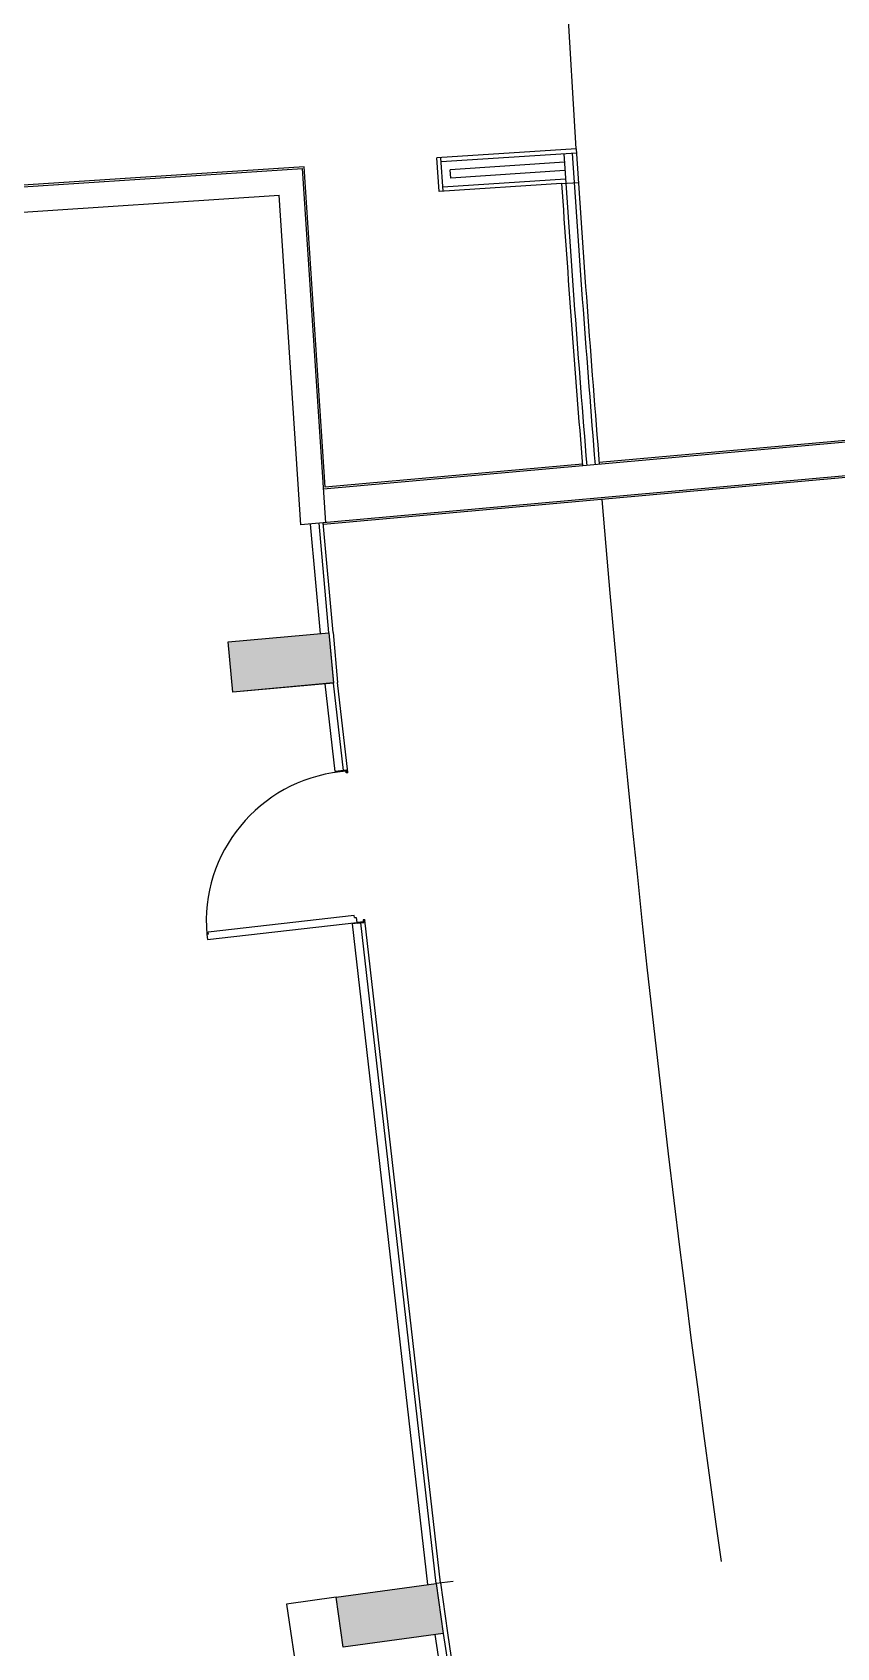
# Model space of a CAD drawing. Header units: centimetres. Extents: x 139057 to 200038, y 34824 to 80516.
# Drawn here: x 172683 to 173160, y 62950 to 63910 of the extents above; entities that cross this region are included whole.
import ezdxf

# ---------------------------------------------------------------- set-up
doc = ezdxf.new("R2010")
doc.units = ezdxf.units.CM
doc.header["$LTSCALE"] = 100
doc.linetypes.add('A0SHT-SGRM$0$HIDDEN', pattern=[9.525, 6.35, -3.175])
for name, color, linetype in [('0.10', 8, 'Continuous'), ('0.10 Intonaco', 8, 'Continuous'), ('0.15 E1-E2_Serramenti', 9, 'Continuous'), ('0.20 Cartongessi', 70, 'Continuous'), ('0.20 Cementi Armati', 4, 'Continuous'), ('0.20 Murature', 50, 'Continuous')]:
    doc.layers.add(name, color=color, linetype=linetype)
doc.layers.add('410_STRUTTURE_001-AM_0', color=7, linetype='Continuous', lineweight=0)

# ---------------------------------------------------------------- blocks, each defined once
blk = doc.blocks.new('A$C5BE62A24')
at = {"layer": '0.15 E1-E2_Serramenti', "ltscale": 0.02}
for p, q in [((11.7, 720.6), (11.7, 759.1)), ((25.4, 759.1), (11.7, 759.1)), ((17.5, 720.6), (11.7, 720.6)), ((17.5, 756), (17.5, 720.6)), ((27.8, 756), (17.5, 756)), ((27.8, 765.6), (25.4, 765.6)), ((25.4, 765.6), (25.4, 759.1)), ((27.8, 765.6), (27.8, 756)), ((874, 707.1), (874, -165.9)), ((887.5, 707.1), (874, 707.1)), ((887.5, 717.1), (917.5, 717.1)), ((887.5, 707.1), (887.5, 717.1)), ((907.2, 765.6), (907.2, 756)), ((907.2, 765.6), (909.6, 765.6)), ((907.2, 756), (917.5, 756)), ((909.6, 765.6), (909.6, 759.1)), ((909.6, 759.1), (923.3, 759.1)), ((917.5, 756), (917.5, 720.6)), ((917.5, 720.6), (923.3, 720.6)), ((917.5, -175.9), (917.5, 717.1)), ((923.3, 720.6), (923.3, 759.1)), ((887.5, -165.9), (874, -165.9)), ((887.5, -165.9), (887.5, -175.9)), ((887.5, -175.9), (917.5, -175.9))]:
    blk.add_line(p, q, dxfattribs=at)
blk.add_arc((912.6, 718.9), 895.1, 179.88575, 268.39534, dxfattribs=at)

msp = doc.modelspace()

# ---------------------------------------------------------------- hatches: boundary and pattern name
at = {"layer": '410_STRUTTURE_001-AM_0'}
h = msp.add_hatch(color=256, dxfattribs=at)
h.paths.add_polyline_path([(173097.36, 66917.94, 1), (173132.36, 66917.94, 1)])
h.paths.add_polyline_path([(172464.03, 67114.32), (172425.24, 67124.09), (172393.47, 66998.03), (172432.26, 66988.26)])
h.paths.add_polyline_path([(172268.76, 66557.09), (172239.61, 66564.17), (172225.45, 66505.87), (172254.6, 66498.78)])
h.paths.add_polyline_path([(171904.42, 66525.14, 1), (171974.42, 66525.14, 1)])
h.paths.add_polyline_path([(171852.17, 66563.61), (171803.36, 66574.43), (171792.54, 66525.62), (171841.36, 66514.8)])
h.paths.add_polyline_path([(171939.47, 67132.44), (171987.79, 67119.56), (172000.66, 67167.87), (171952.35, 67180.75)])
h.paths.add_polyline_path([(172118.76, 67125.68, 1), (172048.76, 67125.68, 1)])
h.paths.add_polyline_path([(171575.4, 65289.12), (171624.96, 65282.49), (171631.59, 65332.05), (171582.03, 65338.68)])
h.paths.add_polyline_path([(171698.34, 65301.54, 1), (171768.34, 65301.54, 1)])
h.paths.add_polyline_path([(172000.85, 65311.96), (171999.49, 65287), (172079.39, 65282.7), (172080.74, 65307.66)])
h.paths.add_polyline_path([(172504.9, 65260.36, 1), (172469.9, 65260.36, 1)])
h.paths.add_polyline_path([(173206.68, 65219.17, 1), (173276.68, 65219.17, 1)])
h.paths.add_polyline_path([(173189.94, 64670.82, 1), (173259.94, 64670.82, 1)])
h.paths.add_polyline_path([(171897.35, 64618.35), (171927.33, 64617.1), (171929.81, 64677.05), (171899.84, 64678.29)])
h.paths.add_polyline_path([(171707.57, 64680.86, 1), (171637.57, 64680.86, 1)])
h.paths.add_polyline_path([(171506.14, 64661.2), (171555.94, 64656.7), (171560.44, 64706.5), (171510.64, 64711)])
h.paths.add_polyline_path([(171463.9, 64032.08), (171513.86, 64030.03), (171515.91, 64079.99), (171465.96, 64082.04)])
h.paths.add_polyline_path([(171511.7, 63977.08), (171513.74, 64027.04), (171463.78, 64029.08), (171461.74, 63979.12)])
h.paths.add_polyline_path([(171605.55, 64055.93, 1), (171675.55, 64055.93, 1)])
h.paths.add_polyline_path([(171905.94, 64101.37), (171880.96, 64102.36), (171877.69, 64022.42), (171902.67, 64021.44)])
h.paths.add_polyline_path([(173199.59, 64122.31, 1), (173269.59, 64122.31, 1)])
h.paths.add_polyline_path([(173235.58, 63574.89, 1), (173305.58, 63574.89, 1)])
h.paths.add_polyline_path([(172861.35, 63523.02), (172858.65, 63552.9), (172798.89, 63547.48), (172801.6, 63517.6)])
h.paths.add_polyline_path([(172419.06, 63501.44, 1), (172489.06, 63501.44, 1)])
h.paths.add_polyline_path([(171880.44, 63484.64), (171855.46, 63485.68), (171852.03, 63405.75), (171877.01, 63404.72)])
h.paths.add_polyline_path([(171602.63, 63428.01, 1), (171672.63, 63428.01, 1)])
h.paths.add_polyline_path([(171448.52, 63390.7), (171498.52, 63390.5), (171498.71, 63440.5), (171448.71, 63440.7)])
h.paths.add_polyline_path([(171461.02, 62750.1), (171510.98, 62752.08), (171509.01, 62802.04), (171459.05, 62800.06)])
h.paths.add_polyline_path([(171629.13, 62798.43, 1), (171699.13, 62798.43, 1)])
h.paths.add_polyline_path([(171855.47, 62863.54), (171830.51, 62864.96), (171825.83, 62785.1), (171850.79, 62783.68)])
h.paths.add_polyline_path([(172533.45, 62914.12, 1), (172463.45, 62914.12, 1)])
h.paths.add_polyline_path([(172926.57, 62958.35), (172922.47, 62988.07), (172863.03, 62979.86), (172867.13, 62950.14)])
h.paths.add_polyline_path([(173367.85, 63029.83, 1), (173297.85, 63029.83, 1)])
h.paths.add_polyline_path([(173386.24, 62488.39, 1), (173456.24, 62488.39, 1)])
h.paths.add_polyline_path([(172594.12, 62403.89), (172652.48, 62417.8), (172638.57, 62476.17), (172580.21, 62462.26)])
h.paths.add_polyline_path([(171941.76, 62169.42), (171966.3, 62174.16), (171951.22, 62252.73), (171926.68, 62247.98)])
h.paths.add_polyline_path([(171685.3, 62168.54, 1), (171755.3, 62168.54, 1)])
h.paths.add_polyline_path([(171551.44, 62111.48), (171547.29, 62161.31), (171497.46, 62157.15), (171501.62, 62107.32)])
h.paths.add_polyline_path([(171564.33, 61513.08), (171570.67, 61463.48), (171620.27, 61469.82), (171613.93, 61519.41)])
h.paths.add_polyline_path([(171635.86, 61377.34), (171643.11, 61348.23), (171691.62, 61360.31), (171684.37, 61389.42)])
h.paths.add_polyline_path([(171771.36, 61539.72, 1), (171841.36, 61539.72, 1)])
h.paths.add_polyline_path([(172069.21, 61642.9), (172044.67, 61638.15), (172059.75, 61559.58), (172084.29, 61564.33)])
h.paths.add_polyline_path([(171984.32, 61420.39), (172013.77, 61426.09), (172004.27, 61475.18), (171974.82, 61469.48)])
h.paths.add_polyline_path([(172512.5, 61527.43), (172483.04, 61521.73), (172492.54, 61472.64), (172521.99, 61478.34)])
h.paths.add_polyline_path([(172945.84, 61590.26), (172938.88, 61619.45), (172890.24, 61607.86), (172897.2, 61578.67)])
h.paths.add_polyline_path([(173500.56, 61951.83, 1), (173570.56, 61951.83, 1)])
h.paths.add_polyline_path([(173059.65, 61182.92), (173051.1, 61211.68), (173003.17, 61197.43), (173011.72, 61168.67)])
h.paths.add_polyline_path([(172597.97, 61085.68), (172568.51, 61079.98), (172578.01, 61030.89), (172607.46, 61036.59)])
h.paths.add_polyline_path([(172067.68, 60879.1), (172097.14, 60884.79), (172087.64, 60933.88), (172058.19, 60928.18)])
h.paths.add_polyline_path([(171730.99, 60780.44), (171780.23, 60789.13), (171771.54, 60838.37), (171722.3, 60829.68)])
h.paths.add_polyline_path([(171678.8, 60771.24), (171728.04, 60779.92), (171719.35, 60829.16), (171670.11, 60820.48)])
h.paths.add_polyline_path([(171771.47, 60289.02), (171781.96, 60240.13), (171830.84, 60250.62), (171820.36, 60299.51)])
h.paths.add_polyline_path([(171833.78, 60251.25), (171882.67, 60261.73), (171872.18, 60310.62), (171823.29, 60300.14)])
h.paths.add_polyline_path([(172186.65, 60419.6), (172157.2, 60413.9), (172166.7, 60364.81), (172196.15, 60370.51)])
h.paths.add_polyline_path([(172673.14, 60539.2), (172702.6, 60544.9), (172693.1, 60593.99), (172663.65, 60588.29)])
h.paths.add_polyline_path([(173205.4, 60730.58), (173195.63, 60758.94), (173148.36, 60742.66), (173158.13, 60714.3)])
h.paths.add_polyline_path([(173311.75, 60296.96), (173358.22, 60315.43), (173347.14, 60343.31), (173300.67, 60324.84)])
h.paths.add_polyline_path([(172771.85, 60186.98), (172742.4, 60181.28), (172751.89, 60132.19), (172781.35, 60137.89)])
h.paths.add_polyline_path([(172312.36, 59877.56), (172282.91, 59871.86), (172292.4, 59822.77), (172321.88, 59828.47)])
h.paths.add_polyline_path([(173368.34, 59347.78), (173346.19, 59403.54), (173290.42, 59381.4), (173312.57, 59325.62)])
h.paths.add_polyline_path([(174210.89, 59878.92, 1), (174280.89, 59878.92, 1)])
h.paths.add_polyline_path([(174066.11, 60383.73, 1), (173996.11, 60383.73, 1)])
h.paths.add_polyline_path([(173620.86, 58923.47, 1), (173550.86, 58923.47, 1)])
h.paths.add_polyline_path([(173884.86, 58386.58, 1), (173814.86, 58386.58, 1)])
h.paths.add_polyline_path([(174449.68, 59385.02, 1), (174519.68, 59385.02, 1)])
h.paths.add_polyline_path([(174781.94, 58903.16, 1), (174711.94, 58903.16, 1)])
h.paths.add_polyline_path([(175067.05, 58434.46, 1), (174997.05, 58434.46, 1)])
h.paths.add_polyline_path([(175304.37, 57980.02, 1), (175374.37, 57980.02, 1)])
h.paths.add_polyline_path([(175703.17, 57540.87, 1), (175633.17, 57540.87, 1)])
h.paths.add_polyline_path([(175196.31, 56374.7, 1), (175126.31, 56374.7, 1)])
h.paths.add_polyline_path([(176052.7, 57118.03, 1), (175982.7, 57118.03, 1)])
h.paths.add_polyline_path([(176488.74, 56567.52, 1), (176418.74, 56567.52, 1)])
h.paths.add_polyline_path([(176794.78, 55975.9, 1), (176864.78, 55975.9, 1)])
h.paths.add_polyline_path([(175491.63, 55908.34, 1), (175561.63, 55908.34, 1)])
h.paths.add_polyline_path([(177107.53, 55348.52, 1), (177177.53, 55348.52, 1)])
h.paths.add_polyline_path([(177367.67, 55079.58), (177360.98, 55098.42), (177342.13, 55091.73), (177348.83, 55072.88)])
h.paths.add_polyline_path([(177392.95, 55032.33), (177376.21, 55079.45), (177347.94, 55069.41), (177364.68, 55022.29)])
h.paths.add_polyline_path([(177483.46, 54775.83), (177493.5, 54747.56), (177540.62, 54764.3), (177530.58, 54792.57)])

# ---------------------------------------------------------------- linework, layer by layer
at = {"layer": '0.10', "linetype": 'A0SHT-SGRM$0$HIDDEN'}
for p, q in [((173005.54, 63840.37, 0), (172992.08, 64070.32, 0)), ((172932.57, 62989.21, 0), (172922.47, 62988.06, 0)), ((173044.79, 62228.6, 0), (172932.57, 62989.21, 0)), ((172863.03, 62979.86, 0), (172833.45, 62975.78, 0)), ((172833.45, 62975.78, 0), (172947.37, 62205.38, 0))]:
    msp.add_line(p, q, dxfattribs=at)
at = {"layer": '0.10', "linetype": 'A0SHT-SGRM$0$HIDDEN', "elevation": 0}
msp.add_lwpolyline([(173130.54, 62745.87, -0.019782), (173020.8, 63631.97)], format="xyb", dxfattribs=at)
at = {"layer": '0.10 Intonaco'}
for p, q in [((172843.95, 63829.74, 0), (172213.92, 63788.31, 0)), ((172856.47, 63639.28, 0), (172843.95, 63829.74, 0)), ((173412.27, 63689.27, 0), (173019.19, 63653.92, 0)), ((173414.24, 63667.36, 0), (172855.38, 63617.1, 0)), ((173009.23, 63653.02, 0), (172856.47, 63639.28, 0))]:
    msp.add_line(p, q, dxfattribs=at)
at = {"layer": '0.20 Cartongessi'}
for p, q in [((173005.54, 63840.37, 0), (172922.75, 63834.92, 0)), ((172924.06, 63814.97, 0), (172922.75, 63834.92, 0)), ((172996.87, 63819.75, 0), (172924.06, 63814.97, 0)), ((172853.67, 63552.44, 0), (172847.82, 63617.42, 0)), ((172861.14, 63553.08, 0), (172855.29, 63618.09, 0)), ((172861.14, 63553.08, 0), (172863.84, 63523.28, 0)), ((172862.32, 63470.47, 0), (172856.37, 63522.56, 0)), ((172869.93, 63469.96, 0), (172863.84, 63523.28, 0)), ((172869.14, 63471.25, 0), (172862.32, 63470.47, 0)), ((172869.14, 63471.25, 0), (172869.3, 63469.89, 0)), ((172869.3, 63469.89, 0), (172869.93, 63469.96, 0)), ((172879.48, 63380.67, 0), (172872.67, 63379.9, 0)), ((172917.51, 62987.41, 0), (172872.67, 63379.9, 0)), ((172879.32, 63382.04, 0), (172879.97, 63382.11, 0)), ((172879.48, 63380.67, 0), (172879.32, 63382.04, 0)), ((172924.94, 62988.41, 0), (172879.97, 63382.11, 0)), ((172924.94, 62988.41, 0), (172929.06, 62958.74, 0)), ((172921.63, 62957.7, 0), (172957.13, 62721.98, 0)), ((172929.06, 62958.74, 0), (172964.59, 62723.01, 0))]:
    msp.add_line(p, q, dxfattribs=at)
at = {"layer": '0.20 Cartongessi', "color": 8}
for p, q in [((173005.71, 63837.87, 0), (172925.4, 63832.59, 0)), ((172926.56, 63815.13, 0), (172925.24, 63835.09, 0)), ((172998.55, 63832.39, 0), (172930.72, 63827.93, 0)), ((172931.05, 63822.94, 0), (172930.72, 63827.93, 0)), ((172999.2, 63822.41, 0), (172926.39, 63817.62, 0)), ((172998.87, 63827.4, 0), (172931.05, 63822.94, 0)), ((172996.87, 63819.75, 0), (173006.85, 63820.42, 0)), ((173006.69, 63822.9, 0), (173006.69, 63822.9, 0)), ((172858.65, 63552.86, 0), (172852.8, 63617.87, 0)), ((172867.29, 63471.04, 0), (172861.35, 63523.01, 0)), ((172922.46, 62988.1, 0), (172877.64, 63380.46, 0)), ((172926.58, 62958.38, 0), (172962.49, 62720.2, 0))]:
    msp.add_line(p, q, dxfattribs=at)
for centre, radius, start, end in [((183984.47, 64550.27, 0), 11009.35, 183.712662, 184.678738), ((184018.83, 64552.8, 0), 11038.81, 183.714211, 184.677085)]:
    msp.add_arc(centre, radius, start, end, dxfattribs=at)
at = {"layer": '0.20 Cartongessi'}
for centre, radius, start, end in [((184018.83, 64552.8, 0), 11036.31, 183.701224, 184.676978), ((183984.47, 64550.27, 0), 11011.85, 183.80373, 184.678841)]:
    msp.add_arc(centre, radius, start, end, dxfattribs=at)
at = {"layer": '0.20 Cementi Armati', "elevation": 0}
msp.add_lwpolyline([(172801.6, 63517.6), (172798.89, 63547.48), (172858.65, 63552.9), (172861.35, 63523.02)], close=True, dxfattribs=at)
for points in [[(172801.6, 63517.6), (172798.89, 63547.48), (172858.65, 63552.89), (172861.35, 63523.01), (172801.6, 63517.6)], [(172867.15, 62950.14), (172863.03, 62979.86), (172922.46, 62988.1), (172926.58, 62958.38), (172867.15, 62950.14)]]:
    msp.add_lwpolyline(points, dxfattribs=at)
at = {"layer": '0.20 Murature'}
for p, q in [((172206.38, 63786.82, 0), (172843.02, 63828.68, 0)), ((172856.86, 63618.23, 0), (172843.02, 63828.68, 0)), ((172580.81, 63796.4, 0), (172829.04, 63812.73, 0)), ((172841.91, 63616.89, 0), (172829.04, 63812.73, 0)), ((173411.36, 63688.19, 0), (172855.54, 63638.19, 0)), ((173413.15, 63668.27, 0), (172841.91, 63616.89, 0))]:
    msp.add_line(p, q, dxfattribs=at)
at = {"layer": '410_STRUTTURE_001-AM_0', "elevation": 0}
for points in [[(172801.6, 63517.6), (172798.89, 63547.48), (172858.65, 63552.9), (172861.35, 63523.02)], [(172867.13, 62950.14), (172863.03, 62979.86), (172922.47, 62988.07), (172926.57, 62958.35)]]:
    msp.add_lwpolyline(points, close=True, dxfattribs=at)

# ---------------------------------------------------------------- block references
at = {"layer": '0.15 E1-E2_Serramenti', "ltscale": 50, "xscale": 0.1, "yscale": 0.1, "zscale": 0.1, "rotation": 276.51}
msp.add_blockref('A$C5BE62A24', (172793.58, 63463.8, 0), dxfattribs=at)

doc.saveas('drawing.dxf')
